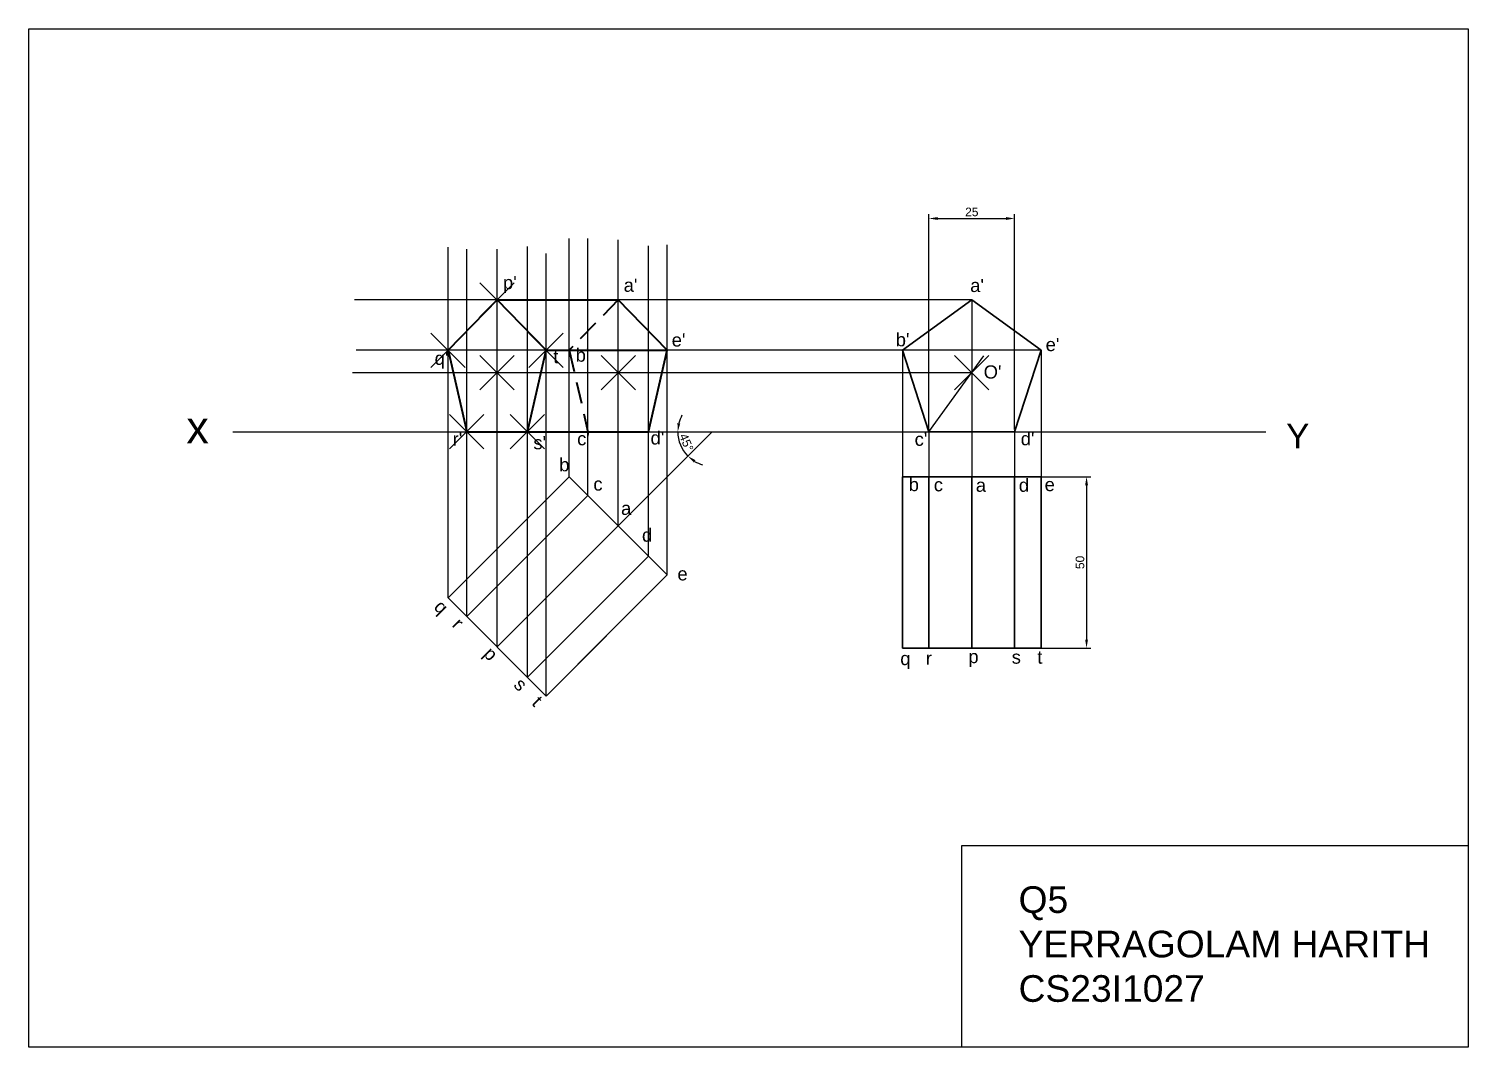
# Model space of a CAD drawing. Header units: millimetres. Extents: x 1815 to 3511, y 1702 to 1999.
# Drawn here: x 1815.2 to 2235.2, y 1702.3 to 1999.3 of the extents above; entities that cross this region are included whole.
import ezdxf

# ---------------------------------------------------------------- set-up
doc = ezdxf.new("R2010")
doc.units = ezdxf.units.MM
doc.header["$PDMODE"] = 3
doc.header["$PDSIZE"] = 5
doc.linetypes.add('HIDDEN', pattern=[9.525, 6.35, -3.175])
doc.styles.get("Standard").update_dxf_attribs({"font": 'arial.ttf'})
doc.dimstyles.new('ISO-25', dxfattribs={"dimtxt": 2.5, "dimasz": 2.5, "dimexe": 1.25, "dimexo": 0.625, "dimtad": 1, "dimtxsty": 'Standard', "dimcen": 2.5, "dimadec": 0, "dimazin": 0, "dimtfac": 1, "dimtmove": 0, "dimatfit": 3, "dimfxl": 1, "dimarcsym": 0})

# ---------------------------------------------------------------- blocks, each defined once
blk = doc.blocks.new('*D38')
at = {"color": 0, "lineweight": -2, "transparency": 16777216}
for start, end in [(151.3863, 165.6931), (180, 225), (239.3069, 253.6137)]:
    blk.add_arc((2014.57, 1881.75), 10.04, start, end, dxfattribs=at)
at = {"color": 0, "transparency": 16777216}
for points in [[(2005.25, 1884.18), (2004.43, 1884.28), (2004.53, 1881.75)], [(2009.19, 1872.79), (2009.7, 1873.45), (2007.47, 1874.65)]]:
    blk.add_solid(points, dxfattribs=at)
at = {"layer": 'Defpoints', "color": 0, "transparency": 16777216}
for p in [(1874.74, 1881.75), (2014.57, 1881.75), (2176.09, 1881.75), (2004.87, 1879.15), (1951.8, 1818.98)]:
    blk.add_point(p, dxfattribs=at)
at = {"color": 0, "transparency": 16777216, "insert": (2007.04, 1878.64), "char_height": 2.5, "attachment_point": 5, "rotation": 292.5}
blk.add_mtext('45°', dxfattribs=at)
blk = doc.blocks.new('*D129')
at = {"color": 0, "lineweight": -2, "transparency": 16777216}
for p, q in [((2077.82, 1882.11), (2077.82, 1945.18)), ((2102.82, 1882.38), (2102.82, 1945.18)), ((2080.32, 1943.93), (2100.32, 1943.93))]:
    blk.add_line(p, q, dxfattribs=at)
at = {"color": 0, "transparency": 16777216}
for points in [[(2080.32, 1944.35), (2080.32, 1943.52), (2077.82, 1943.93)], [(2100.32, 1944.35), (2100.32, 1943.52), (2102.82, 1943.93)]]:
    blk.add_solid(points, dxfattribs=at)
at = {"layer": 'Defpoints', "color": 0, "transparency": 16777216}
for p in [(2102.82, 1943.93), (2102.82, 1881.75), (2077.82, 1881.49)]:
    blk.add_point(p, dxfattribs=at)
at = {"color": 0, "transparency": 16777216, "insert": (2090.32, 1945.84), "char_height": 2.5, "attachment_point": 5}
blk.add_mtext('25', dxfattribs=at)
blk = doc.blocks.new('*D130')
at = {"color": 0, "lineweight": -2, "transparency": 16777216}
for p, q in [((2090.94, 1868.64), (2125.05, 1868.64)), ((2123.8, 1866.14), (2123.8, 1821.14)), ((2090.94, 1818.64), (2125.05, 1818.64))]:
    blk.add_line(p, q, dxfattribs=at)
at = {"color": 0, "transparency": 16777216}
for points in [[(2123.39, 1866.14), (2124.22, 1866.14), (2123.8, 1868.64)], [(2123.39, 1821.14), (2124.22, 1821.14), (2123.8, 1818.64)]]:
    blk.add_solid(points, dxfattribs=at)
at = {"layer": 'Defpoints', "color": 0, "transparency": 16777216}
for p in [(2090.32, 1868.64), (2090.32, 1818.64), (2123.8, 1818.64)]:
    blk.add_point(p, dxfattribs=at)
at = {"color": 0, "transparency": 16777216, "insert": (2121.9, 1843.64), "char_height": 2.5, "attachment_point": 5, "rotation": 90}
blk.add_mtext('50', dxfattribs=at)

msp = doc.modelspace()

# ---------------------------------------------------------------- linework, layer by layer
for p, q in [((1972.852, 1868.639), (1972.852, 1938.058)), ((1978.314, 1863.177), (1978.314, 1938.058)), ((1987.153, 1854.338), (1987.153, 1937.763)), ((2001.455, 1840.036), (2001.455, 1936.284)), ((1937.496, 1833.284), (1937.496, 1935.554)), ((1942.959, 1827.821), (1942.959, 1935.032)), ((1951.798, 1818.983), (1951.798, 1935.032)), ((1960.637, 1810.144), (1960.637, 1935.815)), ((1966.099, 1804.681), (1966.099, 1933.728)), ((1995.992, 1845.499), (1995.992, 1935.989)), ((2090.318, 1920.222), (1910.206, 1920.222)), ((2090.318, 1920.222), (2090.318, 1818.639)), ((2110.543, 1905.528), (1910.706, 1905.528)), ((2070.092, 1905.528), (2070.092, 1831.751)), ((2077.818, 1881.751), (2093.876, 1903.853)), ((2110.543, 1905.528), (2110.543, 1831.751)), ((2090.318, 1898.956), (1909.612, 1898.956)), ((1874.743, 1881.751), (2176.087, 1881.751)), ((1987.153, 1854.338), (2014.566, 1881.751)), ((2077.818, 1881.751), (2077.818, 1818.639)), ((2102.818, 1881.751), (2102.818, 1818.639)), ((1972.852, 1868.639), (1946.768, 1842.556)), ((2001.455, 1840.036), (1975.371, 1813.953))]:
    msp.add_line(p, q)
at = {"color": 85, "lineweight": 35, "true_color": 0x58ba48}
for p, q in [((1951.798, 1920.222), (1937.496, 1905.528)), ((1966.099, 1905.528), (1951.798, 1920.222)), ((1951.798, 1920.222), (1987.153, 1920.222)), ((2001.455, 1905.528), (1987.153, 1920.222)), ((1937.496, 1905.528), (1942.959, 1881.751)), ((1960.637, 1881.751), (1966.099, 1905.528)), ((1966.099, 1905.528), (2001.455, 1905.528)), ((1995.992, 1881.751), (2001.455, 1905.528)), ((1942.959, 1881.751), (1960.637, 1881.751)), ((1960.637, 1881.751), (1987.153, 1881.751)), ((1987.153, 1881.751), (1995.992, 1881.751))]:
    msp.add_line(p, q, dxfattribs=at)
at = {"color": 85, "linetype": 'HIDDEN', "lineweight": 35, "true_color": 0x58ba48}
for p, q in [((1987.153, 1920.222), (1972.852, 1905.528)), ((1972.852, 1905.528), (1978.314, 1881.751))]:
    msp.add_line(p, q, dxfattribs=at)
at = {"color": 85, "lineweight": 30, "true_color": 0x58ba48}
for p, q in [((2070.092, 1905.528), (2090.318, 1920.222)), ((2090.318, 1920.222), (2110.543, 1905.528)), ((2077.818, 1881.751), (2070.092, 1905.528)), ((2102.818, 1881.751), (2110.543, 1905.528)), ((2077.818, 1881.751), (2102.818, 1881.751)), ((1972.852, 1868.639), (1937.496, 1833.284)), ((1972.852, 1868.639), (2001.455, 1840.036)), ((2070.092, 1868.639), (2110.543, 1868.639)), ((2070.092, 1868.639), (2070.092, 1818.639)), ((2077.818, 1868.639), (2077.818, 1818.639)), ((2090.318, 1868.639), (2090.318, 1818.639)), ((2102.818, 1868.639), (2102.818, 1818.639)), ((2110.543, 1868.639), (2110.543, 1818.639)), ((1978.314, 1863.177), (1942.959, 1827.821)), ((1987.153, 1854.338), (1951.798, 1818.983)), ((1995.992, 1845.499), (1960.637, 1810.144)), ((2001.455, 1840.036), (1966.099, 1804.681)), ((1966.099, 1804.681), (1937.496, 1833.284)), ((2110.543, 1818.639), (2070.092, 1818.639))]:
    msp.add_line(p, q, dxfattribs=at)
for points in [[(1815.164, 1999.261), (2235.164, 1999.261), (2235.164, 1702.261), (1815.164, 1702.261)], [(2235.164, 1702.261), (2087.399, 1702.261), (2087.399, 1761.067), (2235.164, 1761.067)]]:
    msp.add_lwpolyline(points, close=True)
for p in [(1951.798, 1920.222), (1937.496, 1905.528), (1966.099, 1905.528), (1951.798, 1898.956), (1987.153, 1898.956), (2090.318, 1898.956), (1942.959, 1881.751), (1960.637, 1881.751)]:
    msp.add_point(p)

# ---------------------------------------------------------------- texts
at = {"attachment_point": 1}
for s, width, gutter_width, insert, char_height in [("p'", 19.09476, 19.236, (1953.525, 1927.186), 3.8471), ("a'", 19.09476, 19.236, (1988.742, 1926.411), 3.8471), ("a'", 19.09476, 19.236, (2089.845, 1926.342), 3.8471), ("e'", 19.09476, 19.236, (2002.753, 1910.441), 3.8471), ("b'", 19.09476, 19.236, (2068.123, 1910.512), 3.8471), ("e'", 19.09476, 19.236, (2111.865, 1909.112), 3.8471), ("q'", 19.09476, 19.236, (1933.585, 1905.109), 3.8471), ('t', 19.09476, 19.236, (1968.192, 1905.588), 3.847), ("b'", 19.09476, 19.236, (1974.728, 1906.028), 3.8471), ("O'", 19.09476, 19.236, (2093.776, 1901.106), 3.8471), ('x', 45.94902, 46.288, (1861.184, 1887.668), 9.258), ("c'", 19.09476, 19.236, (1975.169, 1881.635), 3.8471), ("d'", 19.09476, 19.236, (1996.587, 1881.879), 3.8471), ("d'", 19.09476, 19.236, (2104.6, 1881.645), 3.8471), ('Y', 35.81685, 36.081, (2182.068, 1884.08), 7.216), ("r'", 19.09476, 19.236, (1938.834, 1881.577), 3.8471), ("s'", 19.09476, 19.236, (1962.382, 1880.478), 3.8471), ("c'", 19.09476, 19.236, (2073.636, 1881.489), 3.8471), ('b', 19.09476, 19.236, (1969.927, 1874.053), 3.847), ('c', 19.09476, 19.236, (1979.902, 1868.421), 3.847), ('b', 19.09476, 19.236, (2071.901, 1868.277), 3.847), ('c', 19.09476, 19.236, (2079.235, 1868.214), 3.847), ('a', 19.09476, 19.236, (2091.48, 1868.086), 3.847), ('d', 19.09476, 19.236, (2104.044, 1868.086), 3.847), ('e', 19.09476, 19.236, (2111.569, 1868.277), 3.847), ('a', 19.09476, 19.236, (1987.97, 1861.336), 3.847), ('d', 19.09476, 19.236, (1994.083, 1853.536), 3.847), ('e', 19.09476, 19.236, (2004.429, 1842.234), 3.847), ('q', 19.09476, 19.236, (2069.454, 1817.542), 3.847), ('r', 19.09476, 19.236, (2076.913, 1817.623), 3.847), ('p', 19.09476, 19.236, (2089.318, 1818.109), 3.847), ('s', 19.09476, 19.236, (2101.967, 1817.947), 3.847), ('t', 19.09476, 19.236, (2109.426, 1817.947), 3.847), ('Q5\\PYERRAGOLAM HARITH\\PCS23I1027', 290.9532, 38.876, (2103.961, 1749.188), 7.77512)]:
    msp.add_mtext_dynamic_manual_height_columns(s, width=width, gutter_width=gutter_width, heights=[0], dxfattribs=dict(at, insert=insert, char_height=char_height))
at = {"char_height": 3.847, "attachment_point": 1, "rotation": 315}
for s, insert in [('q', (1935.837, 1833.077)), ('r', (1941.169, 1827.859)), ('p', (1950.284, 1819.431)), ('s', (1959.114, 1810.373)), ('t', (1964.388, 1805.098))]:
    msp.add_mtext_dynamic_manual_height_columns(s, width=19.09476, gutter_width=19.236, heights=[0], dxfattribs=dict(at, insert=insert))

# ---------------------------------------------------------------- dimensions: what is measured, and where the dimension line sits
dim = msp.add_linear_dim(base=(2102.818, 1943.934), p1=(2077.818, 1881.489), p2=(2102.818, 1881.751), dimstyle='ISO-25')
dim.commit()
dim.dimension.update_dxf_attribs({"geometry": '*D129', "text_midpoint": (2090.318, 1945.835)})
dim = msp.add_angular_dim_2l(base=(2004.87, 1879.153), line1=((2014.566, 1881.751), (1951.798, 1818.983)), line2=((1874.743, 1881.751), (2176.087, 1881.751)), dimstyle='ISO-25')
dim.commit()
dim.dimension.update_dxf_attribs({"geometry": '*D38', "text_midpoint": (2007.044, 1878.636)})
dim = msp.add_linear_dim(base=(2123.804, 1818.639), p1=(2090.318, 1868.639), p2=(2090.318, 1818.639), angle=90, dimstyle='ISO-25')
dim.commit()
dim.dimension.update_dxf_attribs({"geometry": '*D130', "text_midpoint": (2121.902, 1843.639)})

doc.saveas('drawing.dxf')
